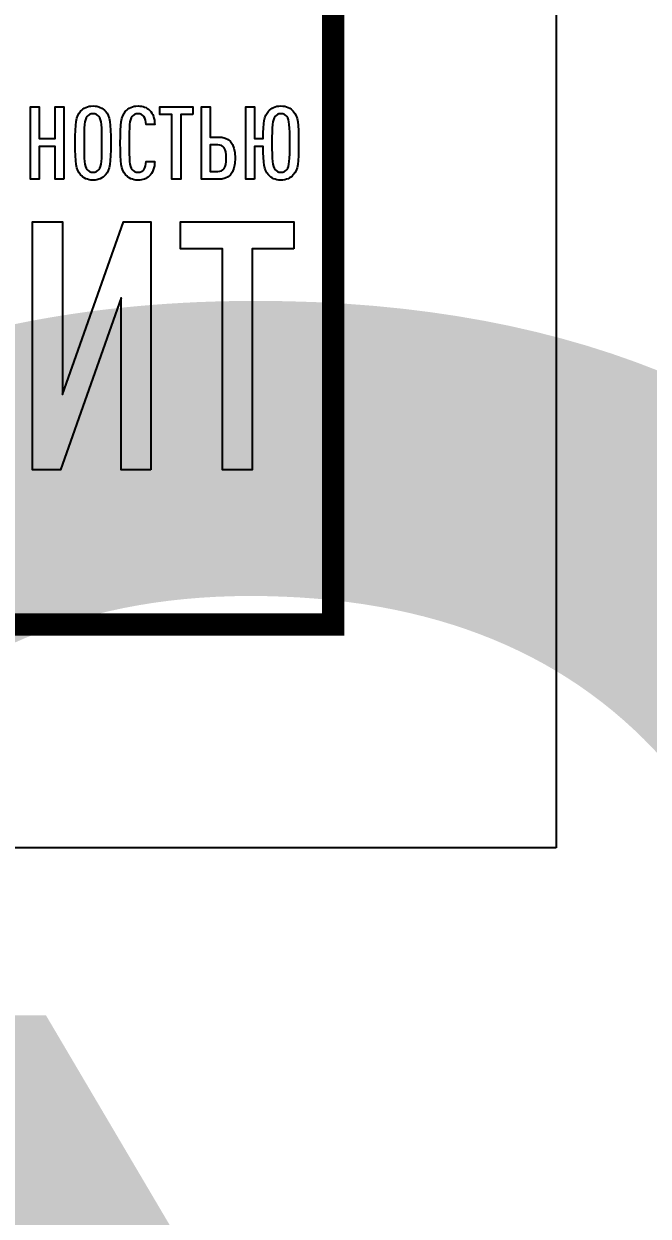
# Model space of a CAD drawing. Header units: millimetres. Extents: x 1642 to 8783, y 1095 to 5441.
# Drawn here: x 2050.46 to 2064.44, y 1916.43 to 1943.12 of the extents above; entities that cross this region are included whole.
import ezdxf
from ezdxf.enums import TextEntityAlignment as Align

# ---------------------------------------------------------------- set-up
doc = ezdxf.new("R2018")
doc.units = ezdxf.units.MM
doc.layers.add('layer 1', color=7, linetype='Continuous')
doc.layers.add('Размеры на чертеже', color=250, linetype='Continuous', lineweight=25)
doc.styles.add('-ISOCPEUR-', font='isocpeur.ttf')
doc.styles.get("Standard").update_dxf_attribs({"font": 'arial.ttf'})

# ---------------------------------------------------------------- blocks, each defined once
blk = doc.blocks.new('Лого')
at = {"layer": 'layer 1', "color": 159}
for points, knots in [([(9.0238, 1.9399), (9.0238, 1.9399), (9.0238, 2.3015), (9.0238, 2.3015), (9.0238, 2.3015), (9.0238, 2.3015), (8.9801, 2.3015), (8.9801, 2.3015), (8.9801, 2.3015), (8.9801, 2.3015), (8.9801, 2.1436), (8.9801, 2.1436), (8.9801, 2.1436), (8.9801, 2.1436), (8.8998, 2.1436), (8.8998, 2.1436), (8.8998, 2.1436), (8.8998, 2.1436), (8.8998, 2.3015), (8.8998, 2.3015), (8.8998, 2.3015), (8.8998, 2.3015), (8.8561, 2.3015), (8.8561, 2.3015), (8.8561, 2.3015), (8.8561, 2.3015), (8.8561, 1.9399), (8.8561, 1.9399), (8.8561, 1.9399), (8.8561, 1.9399), (8.8998, 1.9399), (8.8998, 1.9399), (8.8998, 1.9399), (8.8998, 1.9399), (8.8998, 2.1039), (8.8998, 2.1039), (8.8998, 2.1039), (8.8998, 2.1039), (8.9801, 2.1039), (8.9801, 2.1039), (8.9801, 2.1039), (8.9801, 2.1039), (8.9801, 1.9399), (8.9801, 1.9399), (8.9801, 1.9399), (8.9801, 1.9399), (9.0238, 1.9399), (9.0238, 1.9399)], [0, 0, 0, 0, 0.076923, 0.076923, 0.076923, 0.076923, 0.153846, 0.153846, 0.153846, 0.153846, 0.230769, 0.230769, 0.230769, 0.230769, 0.307692, 0.307692, 0.307692, 0.307692, 0.384615, 0.384615, 0.384615, 0.384615, 0.461538, 0.461538, 0.461538, 0.461538, 0.538462, 0.538462, 0.538462, 0.538462, 0.615385, 0.615385, 0.615385, 0.615385, 0.692308, 0.692308, 0.692308, 0.692308, 0.769231, 0.769231, 0.769231, 0.769231, 0.846154, 0.846154, 0.846154, 0.846154, 1, 1, 1, 1]), ([(9.2569, 2.1207), (9.2569, 2.2208), (9.2538, 2.2533), (9.2305, 2.2792), (9.2305, 2.2792), (9.2163, 2.2949), (9.197, 2.3056), (9.1685, 2.3056), (9.1685, 2.3056), (9.1401, 2.3056), (9.1208, 2.2949), (9.1065, 2.2792), (9.1065, 2.2792), (9.0832, 2.2533), (9.0801, 2.2208), (9.0801, 2.1207), (9.0801, 2.1207), (9.0801, 2.0206), (9.0832, 1.9881), (9.1065, 1.9622), (9.1065, 1.9622), (9.1208, 1.9465), (9.1401, 1.9358), (9.1685, 1.9358), (9.1685, 1.9358), (9.197, 1.9358), (9.2163, 1.9465), (9.2305, 1.9622), (9.2305, 1.9622), (9.2538, 1.9881), (9.2569, 2.0206), (9.2569, 2.1207)], [0, 0, 0, 0, 0.111111, 0.111111, 0.111111, 0.111111, 0.222222, 0.222222, 0.222222, 0.222222, 0.333333, 0.333333, 0.333333, 0.333333, 0.444444, 0.444444, 0.444444, 0.444444, 0.555556, 0.555556, 0.555556, 0.555556, 0.666667, 0.666667, 0.666667, 0.666667, 0.777778, 0.777778, 0.777778, 0.777778, 1, 1, 1, 1]), ([(9.2132, 2.1207), (9.2132, 2.0349), (9.2107, 2.0059), (9.198, 1.9886), (9.198, 1.9886), (9.1919, 1.9805), (9.1827, 1.9749), (9.1685, 1.9749), (9.1685, 1.9749), (9.1543, 1.9749), (9.1446, 1.9805), (9.1385, 1.9886), (9.1385, 1.9886), (9.1259, 2.0059), (9.1238, 2.0349), (9.1238, 2.1207), (9.1238, 2.1207), (9.1238, 2.2065), (9.1259, 2.2355), (9.1385, 2.2528), (9.1385, 2.2528), (9.1446, 2.2609), (9.1543, 2.2665), (9.1685, 2.2665), (9.1685, 2.2665), (9.1827, 2.2665), (9.1919, 2.2609), (9.198, 2.2528), (9.198, 2.2528), (9.2107, 2.2355), (9.2132, 2.2065), (9.2132, 2.1207)], [0, 0, 0, 0, 0.111111, 0.111111, 0.111111, 0.111111, 0.222222, 0.222222, 0.222222, 0.222222, 0.333333, 0.333333, 0.333333, 0.333333, 0.444444, 0.444444, 0.444444, 0.444444, 0.555556, 0.555556, 0.555556, 0.555556, 0.666667, 0.666667, 0.666667, 0.666667, 0.777778, 0.777778, 0.777778, 0.777778, 1, 1, 1, 1]), ([(9.4763, 2.0293), (9.4763, 2.0293), (9.4331, 2.0293), (9.4331, 2.0293), (9.4331, 2.0293), (9.4326, 2.014), (9.4296, 1.9983), (9.4215, 1.9876), (9.4215, 1.9876), (9.4159, 1.9805), (9.4067, 1.9749), (9.393, 1.9749), (9.393, 1.9749), (9.3788, 1.9749), (9.3691, 1.9805), (9.363, 1.9886), (9.363, 1.9886), (9.3504, 2.0059), (9.3483, 2.0349), (9.3483, 2.1207), (9.3483, 2.1207), (9.3483, 2.2065), (9.3504, 2.2355), (9.363, 2.2528), (9.363, 2.2528), (9.3691, 2.2609), (9.3788, 2.2665), (9.393, 2.2665), (9.393, 2.2665), (9.4067, 2.2665), (9.4159, 2.2609), (9.4215, 2.2538), (9.4215, 2.2538), (9.4301, 2.2431), (9.4326, 2.2279), (9.4331, 2.2126), (9.4331, 2.2126), (9.4331, 2.2126), (9.4763, 2.2126), (9.4763, 2.2126), (9.4763, 2.2126), (9.4758, 2.2421), (9.4672, 2.268), (9.4504, 2.2843), (9.4504, 2.2843), (9.4362, 2.298), (9.4184, 2.3056), (9.393, 2.3056), (9.393, 2.3056), (9.3646, 2.3056), (9.3448, 2.2949), (9.331, 2.2792), (9.331, 2.2792), (9.3072, 2.2517), (9.3046, 2.2208), (9.3046, 2.1207), (9.3046, 2.1207), (9.3046, 2.0206), (9.3072, 1.9897), (9.331, 1.9622), (9.331, 1.9622), (9.3448, 1.9465), (9.3646, 1.9358), (9.393, 1.9358), (9.393, 1.9358), (9.4169, 1.9358), (9.4347, 1.9429), (9.4489, 1.9556), (9.4489, 1.9556), (9.4667, 1.9719), (9.4758, 1.9988), (9.4763, 2.0293)], [0, 0, 0, 0, 0.052632, 0.052632, 0.052632, 0.052632, 0.105263, 0.105263, 0.105263, 0.105263, 0.157895, 0.157895, 0.157895, 0.157895, 0.210526, 0.210526, 0.210526, 0.210526, 0.263158, 0.263158, 0.263158, 0.263158, 0.315789, 0.315789, 0.315789, 0.315789, 0.368421, 0.368421, 0.368421, 0.368421, 0.421053, 0.421053, 0.421053, 0.421053, 0.473684, 0.473684, 0.473684, 0.473684, 0.526316, 0.526316, 0.526316, 0.526316, 0.578947, 0.578947, 0.578947, 0.578947, 0.631579, 0.631579, 0.631579, 0.631579, 0.684211, 0.684211, 0.684211, 0.684211, 0.736842, 0.736842, 0.736842, 0.736842, 0.789474, 0.789474, 0.789474, 0.789474, 0.842105, 0.842105, 0.842105, 0.842105, 0.894737, 0.894737, 0.894737, 0.894737, 1, 1, 1, 1]), ([(9.6663, 2.2624), (9.6663, 2.2624), (9.6663, 2.3015), (9.6663, 2.3015), (9.6663, 2.3015), (9.6663, 2.3015), (9.5012, 2.3015), (9.5012, 2.3015), (9.5012, 2.3015), (9.5012, 2.3015), (9.5012, 2.2624), (9.5012, 2.2624), (9.5012, 2.2624), (9.5012, 2.2624), (9.5622, 2.2624), (9.5622, 2.2624), (9.5622, 2.2624), (9.5622, 2.2624), (9.5622, 1.9399), (9.5622, 1.9399), (9.5622, 1.9399), (9.5622, 1.9399), (9.6058, 1.9399), (9.6058, 1.9399), (9.6058, 1.9399), (9.6058, 1.9399), (9.6058, 2.2624), (9.6058, 2.2624), (9.6058, 2.2624), (9.6058, 2.2624), (9.6663, 2.2624), (9.6663, 2.2624)], [0, 0, 0, 0, 0.111111, 0.111111, 0.111111, 0.111111, 0.222222, 0.222222, 0.222222, 0.222222, 0.333333, 0.333333, 0.333333, 0.333333, 0.444444, 0.444444, 0.444444, 0.444444, 0.555556, 0.555556, 0.555556, 0.555556, 0.666667, 0.666667, 0.666667, 0.666667, 0.777778, 0.777778, 0.777778, 0.777778, 1, 1, 1, 1]), ([(9.8766, 2.0455), (9.8766, 2.1253), (9.8456, 2.1507), (9.7907, 2.1507), (9.7907, 2.1507), (9.7907, 2.1507), (9.7531, 2.1507), (9.7531, 2.1507), (9.7531, 2.1507), (9.7531, 2.1507), (9.7531, 2.3015), (9.7531, 2.3015), (9.7531, 2.3015), (9.7531, 2.3015), (9.7095, 2.3015), (9.7095, 2.3015), (9.7095, 2.3015), (9.7095, 2.3015), (9.7095, 1.9399), (9.7095, 1.9399), (9.7095, 1.9399), (9.7095, 1.9399), (9.7907, 1.9399), (9.7907, 1.9399), (9.7907, 1.9399), (9.8451, 1.9399), (9.8766, 1.9658), (9.8766, 2.0455)], [0, 0, 0, 0, 0.125, 0.125, 0.125, 0.125, 0.25, 0.25, 0.25, 0.25, 0.375, 0.375, 0.375, 0.375, 0.5, 0.5, 0.5, 0.5, 0.625, 0.625, 0.625, 0.625, 0.75, 0.75, 0.75, 0.75, 1, 1, 1, 1]), ([(9.9741, 1.9399), (9.9741, 1.9399), (9.9741, 2.1039), (9.9741, 2.1039), (9.9741, 2.1039), (9.9741, 2.1039), (10.0167, 2.1039), (10.0167, 2.1039), (10.0167, 2.1039), (10.0173, 2.0171), (10.0213, 1.9876), (10.0432, 1.9622), (10.0432, 1.9622), (10.0569, 1.9465), (10.0767, 1.9358), (10.1051, 1.9358), (10.1051, 1.9358), (10.1336, 1.9358), (10.1529, 1.946), (10.1671, 1.9622), (10.1671, 1.9622), (10.1905, 1.9892), (10.1935, 2.0206), (10.1935, 2.1207), (10.1935, 2.1207), (10.1935, 2.2208), (10.191, 2.2512), (10.1671, 2.2792), (10.1671, 2.2792), (10.1534, 2.2949), (10.1336, 2.3056), (10.1051, 2.3056), (10.1051, 2.3056), (10.0767, 2.3056), (10.0569, 2.2949), (10.0432, 2.2792), (10.0432, 2.2792), (10.0218, 2.2543), (10.0173, 2.2253), (10.0167, 2.1436), (10.0167, 2.1436), (10.0167, 2.1436), (9.9741, 2.1436), (9.9741, 2.1436), (9.9741, 2.1436), (9.9741, 2.1436), (9.9741, 2.3015), (9.9741, 2.3015), (9.9741, 2.3015), (9.9741, 2.3015), (9.9304, 2.3015), (9.9304, 2.3015), (9.9304, 2.3015), (9.9304, 2.3015), (9.9304, 1.9399), (9.9304, 1.9399), (9.9304, 1.9399), (9.9304, 1.9399), (9.9741, 1.9399), (9.9741, 1.9399)], [0, 0, 0, 0, 0.0625, 0.0625, 0.0625, 0.0625, 0.125, 0.125, 0.125, 0.125, 0.1875, 0.1875, 0.1875, 0.1875, 0.25, 0.25, 0.25, 0.25, 0.3125, 0.3125, 0.3125, 0.3125, 0.375, 0.375, 0.375, 0.375, 0.4375, 0.4375, 0.4375, 0.4375, 0.5, 0.5, 0.5, 0.5, 0.5625, 0.5625, 0.5625, 0.5625, 0.625, 0.625, 0.625, 0.625, 0.6875, 0.6875, 0.6875, 0.6875, 0.75, 0.75, 0.75, 0.75, 0.8125, 0.8125, 0.8125, 0.8125, 0.875, 0.875, 0.875, 0.875, 1, 1, 1, 1]), ([(10.1498, 2.1207), (10.1498, 2.0349), (10.1478, 2.0059), (10.1346, 1.9886), (10.1346, 1.9886), (10.1285, 1.9805), (10.1193, 1.9749), (10.1051, 1.9749), (10.1051, 1.9749), (10.0909, 1.9749), (10.0818, 1.9805), (10.0757, 1.9886), (10.0757, 1.9886), (10.0625, 2.0059), (10.0604, 2.0349), (10.0604, 2.1207), (10.0604, 2.1207), (10.0604, 2.2065), (10.0625, 2.2355), (10.0757, 2.2528), (10.0757, 2.2528), (10.0818, 2.2609), (10.0909, 2.2665), (10.1051, 2.2665), (10.1051, 2.2665), (10.1193, 2.2665), (10.1285, 2.2609), (10.1346, 2.2528), (10.1346, 2.2528), (10.1478, 2.2355), (10.1498, 2.2065), (10.1498, 2.1207)], [0, 0, 0, 0, 0.111111, 0.111111, 0.111111, 0.111111, 0.222222, 0.222222, 0.222222, 0.222222, 0.333333, 0.333333, 0.333333, 0.333333, 0.444444, 0.444444, 0.444444, 0.444444, 0.555556, 0.555556, 0.555556, 0.555556, 0.666667, 0.666667, 0.666667, 0.666667, 0.777778, 0.777778, 0.777778, 0.777778, 1, 1, 1, 1]), ([(9.8329, 2.0455), (9.8329, 1.9968), (9.8187, 1.979), (9.7902, 1.979), (9.7902, 1.979), (9.7902, 1.979), (9.7531, 1.979), (9.7531, 1.979), (9.7531, 1.979), (9.7531, 1.979), (9.7531, 2.1116), (9.7531, 2.1116), (9.7531, 2.1116), (9.7531, 2.1116), (9.7902, 2.1116), (9.7902, 2.1116), (9.7902, 2.1116), (9.8187, 2.1116), (9.8329, 2.0938), (9.8329, 2.0455)], [0, 0, 0, 0, 0.166667, 0.166667, 0.166667, 0.166667, 0.333333, 0.333333, 0.333333, 0.333333, 0.5, 0.5, 0.5, 0.5, 0.666667, 0.666667, 0.666667, 0.666667, 1, 1, 1, 1]), ([(9.4574, 0.4914), (9.4574, 0.4914), (9.4574, 1.7272), (9.4574, 1.7272), (9.4574, 1.7272), (9.4574, 1.7272), (9.3202, 1.7272), (9.3202, 1.7272), (9.3202, 1.7272), (9.3202, 1.7272), (9.0165, 0.8681), (9.0165, 0.8681), (9.0165, 0.8681), (9.0165, 0.8681), (9.0165, 1.7272), (9.0165, 1.7272), (9.0165, 1.7272), (9.0165, 1.7272), (8.8673, 1.7272), (8.8673, 1.7272), (8.8673, 1.7272), (8.8673, 1.7272), (8.8673, 0.4914), (8.8673, 0.4914), (8.8673, 0.4914), (8.8673, 0.4914), (9.0061, 0.4914), (9.0061, 0.4914), (9.0061, 0.4914), (9.0061, 0.4914), (9.3081, 1.3488), (9.3081, 1.3488), (9.3081, 1.3488), (9.3081, 1.3488), (9.3081, 0.4914), (9.3081, 0.4914), (9.3081, 0.4914), (9.3081, 0.4914), (9.4574, 0.4914), (9.4574, 0.4914)], [0, 0, 0, 0, 0.090909, 0.090909, 0.090909, 0.090909, 0.181818, 0.181818, 0.181818, 0.181818, 0.272727, 0.272727, 0.272727, 0.272727, 0.363636, 0.363636, 0.363636, 0.363636, 0.454545, 0.454545, 0.454545, 0.454545, 0.545455, 0.545455, 0.545455, 0.545455, 0.636364, 0.636364, 0.636364, 0.636364, 0.727273, 0.727273, 0.727273, 0.727273, 0.818182, 0.818182, 0.818182, 0.818182, 1, 1, 1, 1]), ([(10.169, 1.5935), (10.169, 1.5935), (10.169, 1.7272), (10.169, 1.7272), (10.169, 1.7272), (10.169, 1.7272), (9.6049, 1.7272), (9.6049, 1.7272), (9.6049, 1.7272), (9.6049, 1.7272), (9.6049, 1.5935), (9.6049, 1.5935), (9.6049, 1.5935), (9.6049, 1.5935), (9.8132, 1.5935), (9.8132, 1.5935), (9.8132, 1.5935), (9.8132, 1.5935), (9.8132, 0.4914), (9.8132, 0.4914), (9.8132, 0.4914), (9.8132, 0.4914), (9.9624, 0.4914), (9.9624, 0.4914), (9.9624, 0.4914), (9.9624, 0.4914), (9.9624, 1.5935), (9.9624, 1.5935), (9.9624, 1.5935), (9.9624, 1.5935), (10.169, 1.5935), (10.169, 1.5935)], [0, 0, 0, 0, 0.111111, 0.111111, 0.111111, 0.111111, 0.222222, 0.222222, 0.222222, 0.222222, 0.333333, 0.333333, 0.333333, 0.333333, 0.444444, 0.444444, 0.444444, 0.444444, 0.555556, 0.555556, 0.555556, 0.555556, 0.666667, 0.666667, 0.666667, 0.666667, 0.777778, 0.777778, 0.777778, 0.777778, 1, 1, 1, 1])]:
    blk.add_open_spline(points, degree=3, knots=knots, dxfattribs=at)
blk = doc.blocks.new('*U305')
blk.add_lwpolyline([(0, 0), (420, 0), (420, -297), (0, -297)], close=True)
at = {"const_width": 0.5}
blk.add_lwpolyline([(20, -5), (415, -5), (415, -292), (20, -292)], close=True, dxfattribs=at)
at = {"xscale": 4.492609629394886, "yscale": 4.492609629394886, "zscale": 4.492609629394886}
blk.add_blockref('Лого', (368.434, -290.745), dxfattribs=at)
blk.add_attdef('РАЗРАБОТАЛ', text='', height=2.5).set_placement((250.501, -264.224), align=Align.MIDDLE_LEFT)
at = {"flags": 8}
for tag, height, p in [('ДАТА', 2.5, (290.074, -264.402)), ('ЛИСТ', 3, (386.388, -271.915)), ('ЛИСТОВ', 3, (403.888, -271.915))]:
    blk.add_attdef(tag, text='', height=height, dxfattribs=at).set_placement(p, align=Align.MIDDLE_CENTER)
blk.add_attdef('ПРОВЕРИЛ', (250.749, -270.729), '', height=2.5)
at = {"lineweight": 30, "flags": 104}
for tag, p in [('ТЕПЛОВЫЕ_СЕТИ', (330, -269.5)), ('ИМЯ_ЧЕРТЕЖА', (330, -284.5))]:
    blk.add_attdef(tag, text='', height=3, dxfattribs=at).set_placement(p, align=Align.MIDDLE_CENTER)
at = {"style": '-ISOCPEUR-', "flags": 8}
blk.add_attdef('ФОРМАТ', text='', height=3, dxfattribs=at).set_placement((380.972, -294.745), align=Align.MIDDLE_CENTER)

msp = doc.modelspace()

# ---------------------------------------------------------------- block references
at = {"layer": 'Размеры на чертеже', "lineweight": 90}
ref = msp.add_blockref('*U305', (1642.383, 2221.672), dxfattribs=at)
lines = msp.add_mtext('Схема участка тепловой сети', dxfattribs={"layer": '0', "insert": (1972.383, 1937.172), "char_height": 70, "attachment_point": 1})
ref.add_attrib('ИМЯ_ЧЕРТЕЖА', '', (1972.383, 1937.172), dxfattribs={"flags": 104}).embed_mtext(lines)
lines = msp.add_mtext('Тепловые сети', dxfattribs={"layer": '0', "insert": (1972.383, 1952.172), "char_height": 70, "attachment_point": 1})
ref.add_attrib('ТЕПЛОВЫЕ_СЕТИ', '', (1972.383, 1952.172), dxfattribs={"flags": 104}).embed_mtext(lines)

doc.saveas('drawing.dxf')
